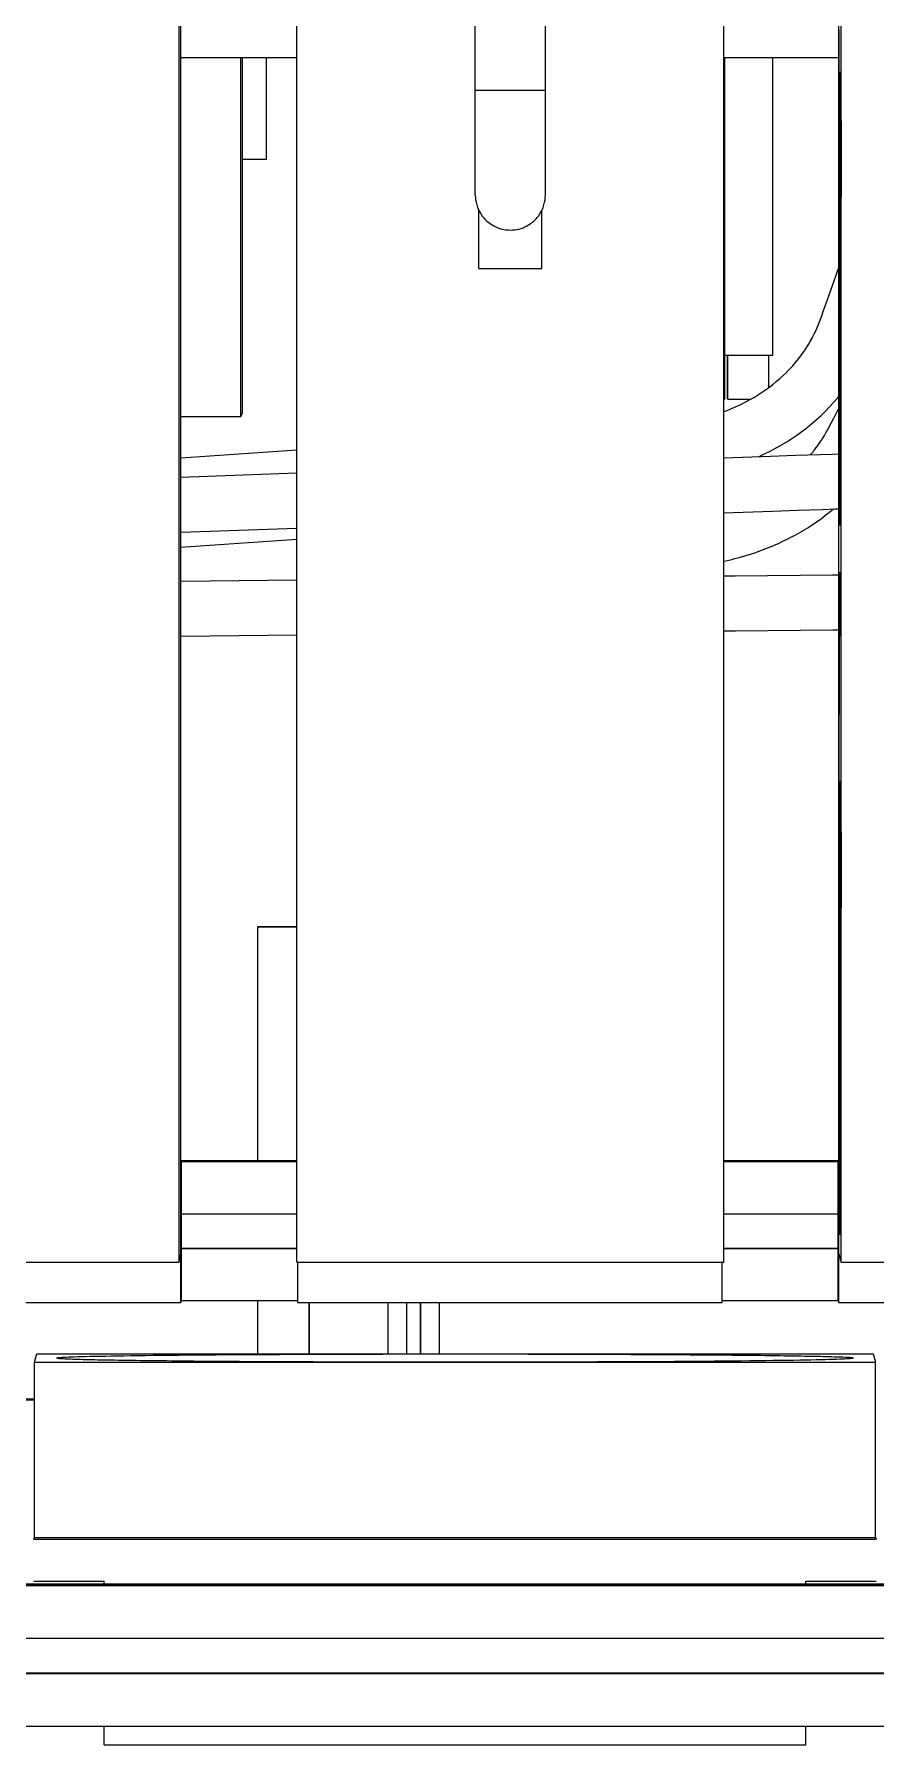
# Model space of a CAD drawing. Header units: millimetres. Extents: x -242 to 242, y -257 to 254.
# Drawn here: x -60.7 to 60.7, y -256.6 to -9.6 of the extents above; entities that cross this region are included whole.
import ezdxf

# ---------------------------------------------------------------- set-up
doc = ezdxf.new("R2010")
doc.units = ezdxf.units.MM
doc.layers.add('VISIBLE', color=7, linetype='Continuous')

msp = doc.modelspace()

# ---------------------------------------------------------------- linework, layer by layer
at = {"layer": 'VISIBLE'}
for p, q in [((-39.81, -186.91), (-39.81, 121.24)), ((-22.83, -186.91), (-22.83, 121.24)), ((38.8, -186.91), (38.8, 121.24)), ((55.77, -186.91), (55.77, 121.24)), ((-39.56, -192.77), (-39.56, 120.48)), ((55.42, -192.77), (55.42, 120.48)), ((2.93, -17.71), (2.93, 27.83)), ((13.06, -17.71), (13.06, 27.83)), ((55.48, -10.27), (55.48, -8.97)), ((55.71, -9.65), (55.71, -10.6)), ((55.47, -12.93), (55.48, -11.59)), ((55.48, -11.59), (55.48, -10.27)), ((55.71, -10.6), (55.71, -11.58)), ((55.71, -11.58), (55.72, -12.59)), ((-39.56, -13.03), (-22.83, -13.03)), ((-30.92, -64.83), (-30.92, -13.03)), ((-30.67, -64.3), (-30.67, -13.03)), ((-27.2, -27.7), (-27.2, -13.03)), ((-27.19, -27.69), (-27.19, -13.03)), ((38.8, -13.03), (55.42, -13.03)), ((38.88, -55.89), (38.88, -13.03)), ((38.94, -55.98), (38.94, -13.03)), ((45.87, -55.98), (45.87, -13.03)), ((55.47, -14.28), (55.47, -12.93)), ((55.47, -15.65), (55.47, -14.28)), ((55.72, -12.59), (55.72, -13.62)), ((55.72, -13.62), (55.72, -14.68)), ((55.72, -14.68), (55.72, -15.76)), ((55.47, -17.03), (55.47, -15.65)), ((55.47, -18.41), (55.47, -17.03)), ((55.57, -16.99), (55.58, -16.56)), ((55.57, -17.49), (55.57, -16.99)), ((55.58, -15.61), (55.59, -15.41)), ((55.58, -15.87), (55.58, -15.61)), ((55.58, -16.18), (55.58, -15.87)), ((55.58, -16.56), (55.58, -16.18)), ((55.59, -15.12), (55.6, -15.11)), ((55.59, -15.16), (55.59, -15.12)), ((55.59, -15.26), (55.59, -15.16)), ((55.59, -15.41), (55.59, -15.26)), ((55.6, -15.11), (55.6, -15.15)), ((55.6, -15.11), (55.72, -15.11)), ((55.6, -15.15), (55.6, -15.22)), ((55.6, -15.22), (55.6, -15.33)), ((55.6, -15.33), (55.6, -15.47)), ((55.6, -15.47), (55.61, -15.65)), ((55.61, -15.65), (55.61, -15.84)), ((55.61, -15.84), (55.61, -16.06)), ((55.61, -16.06), (55.61, -16.3)), ((55.61, -16.3), (55.61, -16.55)), ((55.61, -16.55), (55.62, -16.82)), ((55.62, -16.82), (55.62, -17.11)), ((55.62, -17.11), (55.62, -17.4)), ((55.72, -15.76), (55.72, -16.86)), ((55.72, -16.86), (55.72, -17.99)), ((2.93, -18.44), (2.93, -17.71)), ((2.93, -17.71), (2.95, -17.71)), ((2.93, -19.18), (2.93, -18.44)), ((2.93, -19.91), (2.93, -19.18)), ((2.95, -17.71), (2.98, -17.71)), ((2.98, -17.71), (3.04, -17.71)), ((3.04, -17.71), (3.14, -17.71)), ((3.14, -17.71), (3.27, -17.71)), ((3.27, -17.71), (3.45, -17.71)), ((3.45, -17.71), (3.67, -17.71)), ((3.67, -17.71), (3.95, -17.71)), ((3.95, -17.71), (4.28, -17.72)), ((4.28, -17.72), (4.67, -17.72)), ((4.67, -17.72), (5.12, -17.72)), ((5.12, -17.72), (5.62, -17.72)), ((5.62, -17.72), (6.16, -17.72)), ((6.16, -17.72), (6.75, -17.72)), ((6.75, -17.72), (7.37, -17.72)), ((7.37, -17.72), (8, -17.72)), ((8, -17.72), (8.63, -17.72)), ((8.63, -17.72), (9.24, -17.72)), ((9.24, -17.72), (9.83, -17.72)), ((9.83, -17.72), (10.38, -17.72)), ((10.38, -17.72), (10.88, -17.72)), ((10.88, -17.72), (11.33, -17.72)), ((11.33, -17.72), (11.71, -17.72)), ((11.71, -17.72), (12.05, -17.71)), ((12.05, -17.71), (12.32, -17.71)), ((12.32, -17.71), (12.55, -17.71)), ((12.55, -17.71), (12.72, -17.71)), ((12.72, -17.71), (12.85, -17.71)), ((12.85, -17.71), (12.95, -17.71)), ((12.95, -17.71), (13.01, -17.71)), ((13.01, -17.71), (13.05, -17.71)), ((13.05, -17.71), (13.06, -17.71)), ((13.06, -18.44), (13.06, -17.71)), ((13.06, -19.18), (13.06, -18.44)), ((13.06, -19.91), (13.06, -19.18)), ((55.47, -19.8), (55.47, -18.41)), ((55.56, -19.34), (55.57, -18.67)), ((55.56, -20.08), (55.56, -19.34)), ((55.57, -18.05), (55.57, -17.49)), ((55.57, -18.67), (55.57, -18.05)), ((55.62, -17.4), (55.62, -17.7)), ((55.62, -17.7), (55.62, -18.01)), ((55.62, -18.01), (55.62, -18.33)), ((55.62, -18.33), (55.62, -18.66)), ((55.62, -18.66), (55.63, -19.01)), ((55.63, -19.01), (55.63, -19.39)), ((55.63, -19.39), (55.63, -19.8)), ((55.72, -17.99), (55.72, -19.14)), ((55.72, -19.14), (55.72, -20.32)), ((2.93, -20.65), (2.93, -19.91)), ((2.93, -21.38), (2.93, -20.65)), ((2.93, -22.1), (2.93, -21.38)), ((2.93, -22.82), (2.93, -22.1)), ((13.06, -20.65), (13.06, -19.91)), ((13.06, -21.38), (13.06, -20.65)), ((13.06, -22.1), (13.06, -21.38)), ((13.06, -22.82), (13.06, -22.1)), ((55.47, -21.2), (55.47, -19.8)), ((55.47, -22.6), (55.47, -21.2)), ((55.55, -22.57), (55.56, -21.7)), ((55.56, -20.86), (55.56, -20.08)), ((55.56, -21.7), (55.56, -20.86)), ((55.63, -19.8), (55.63, -20.24)), ((55.63, -20.24), (55.63, -20.71)), ((55.63, -20.71), (55.63, -21.21)), ((55.63, -21.21), (55.63, -21.75)), ((55.63, -21.75), (55.63, -22.32)), ((55.72, -20.32), (55.72, -21.51)), ((55.72, -21.51), (55.73, -22.73)), ((2.93, -23.52), (2.93, -22.82)), ((2.93, -24.21), (2.93, -23.52)), ((2.93, -24.88), (2.93, -24.21)), ((13.06, -23.52), (13.06, -22.82)), ((13.06, -24.21), (13.06, -23.52)), ((13.06, -24.88), (13.06, -24.21)), ((55.46, -24), (55.47, -22.6)), ((55.46, -25.4), (55.46, -24)), ((55.55, -23.49), (55.55, -22.57)), ((55.55, -24.45), (55.55, -23.49)), ((55.55, -25.43), (55.55, -24.45)), ((55.63, -22.32), (55.64, -22.92)), ((55.64, -22.92), (55.64, -23.56)), ((55.64, -23.56), (55.64, -24.24)), ((55.64, -24.24), (55.64, -24.95)), ((55.73, -22.73), (55.73, -23.97)), ((55.73, -23.97), (55.73, -25.23)), ((2.93, -25.54), (2.93, -24.88)), ((2.93, -26.17), (2.93, -25.54)), ((2.93, -26.78), (2.93, -26.17)), ((2.93, -27.36), (2.93, -26.78)), ((13.05, -25.54), (13.06, -24.88)), ((13.05, -26.17), (13.05, -25.54)), ((13.05, -26.78), (13.05, -26.17)), ((13.05, -27.36), (13.05, -26.78)), ((55.46, -26.79), (55.46, -25.4)), ((55.46, -28.18), (55.46, -26.79)), ((55.55, -26.43), (55.55, -25.43)), ((55.55, -27.45), (55.55, -26.43)), ((55.64, -24.95), (55.64, -25.7)), ((55.64, -25.7), (55.64, -26.49)), ((55.64, -26.49), (55.64, -27.31)), ((55.73, -25.23), (55.73, -26.51)), ((55.73, -26.51), (55.73, -27.81)), ((-30.67, -27.7), (-27.2, -27.7)), ((-27.2, -27.7), (-27.19, -27.69)), ((2.93, -27.91), (2.93, -27.36)), ((2.93, -28.44), (2.93, -27.91)), ((2.93, -28.94), (2.93, -28.44)), ((2.93, -29.42), (2.93, -28.94)), ((2.93, -29.88), (2.93, -29.42)), ((13.05, -27.91), (13.05, -27.36)), ((13.05, -28.44), (13.05, -27.91)), ((13.05, -28.94), (13.05, -28.44)), ((13.05, -29.42), (13.05, -28.94)), ((13.05, -29.88), (13.05, -29.42)), ((55.46, -29.57), (55.46, -28.18)), ((55.46, -30.94), (55.46, -29.57)), ((55.55, -28.48), (55.55, -27.45)), ((55.55, -29.51), (55.55, -28.48)), ((55.55, -30.54), (55.55, -29.51)), ((55.64, -27.31), (55.64, -28.16)), ((55.64, -28.16), (55.64, -29.05)), ((55.64, -29.05), (55.64, -29.97)), ((55.73, -27.81), (55.73, -29.13)), ((55.73, -29.13), (55.73, -30.46)), ((2.93, -30.31), (2.93, -29.88)), ((2.93, -30.71), (2.93, -30.31)), ((2.93, -31.08), (2.93, -30.71)), ((2.93, -31.42), (2.93, -31.08)), ((2.93, -31.72), (2.93, -31.42)), ((2.93, -31.99), (2.93, -31.72)), ((2.93, -32.23), (2.93, -31.99)), ((13.05, -30.31), (13.05, -29.88)), ((13.05, -30.71), (13.05, -30.31)), ((13.05, -31.08), (13.05, -30.71)), ((13.05, -31.42), (13.05, -31.08)), ((13.05, -31.72), (13.05, -31.42)), ((13.05, -31.99), (13.05, -31.72)), ((13.05, -32.23), (13.05, -31.99)), ((55.46, -32.3), (55.46, -30.94)), ((55.55, -31.56), (55.55, -30.54)), ((55.55, -32.57), (55.55, -31.56)), ((55.64, -29.97), (55.64, -30.92)), ((55.64, -30.92), (55.64, -31.9)), ((55.64, -31.9), (55.64, -32.89)), ((55.73, -30.46), (55.73, -31.8)), ((55.73, -31.8), (55.73, -33.16)), ((2.93, -32.43), (2.93, -32.23)), ((2.93, -32.59), (2.93, -32.43)), ((2.93, -32.71), (2.93, -32.59)), ((2.93, -32.8), (2.93, -32.71)), ((2.93, -32.85), (2.93, -32.8)), ((2.93, -32.86), (2.93, -32.83)), ((2.93, -32.87), (2.93, -32.85)), ((2.93, -32.86), (2.94, -33.19)), ((2.93, -32.87), (2.94, -33.2)), ((2.94, -33.19), (2.94, -33.2)), ((2.94, -33.2), (2.98, -33.54)), ((2.98, -33.54), (3.04, -33.9)), ((3.04, -33.9), (3.14, -34.29)), ((3.14, -34.29), (3.27, -34.68)), ((12.71, -34.68), (12.84, -34.29)), ((12.84, -34.29), (12.94, -33.9)), ((12.94, -33.9), (13, -33.54)), ((13, -33.54), (13.04, -33.2)), ((13.04, -33.19), (13.05, -32.87)), ((13.04, -33.2), (13.04, -33.19)), ((13.05, -32.43), (13.05, -32.23)), ((13.05, -32.59), (13.05, -32.43)), ((13.05, -32.71), (13.05, -32.59)), ((13.05, -32.8), (13.05, -32.71)), ((13.05, -32.85), (13.05, -32.8)), ((13.05, -32.87), (13.05, -32.85)), ((13.05, -32.87), (13.05, -32.87)), ((55.46, -32.3), (55.46, -33.66)), ((55.46, -33.66), (55.46, -35)), ((55.55, -32.57), (55.55, -33.57)), ((55.55, -33.57), (55.55, -34.54)), ((55.55, -34.54), (55.55, -35.49)), ((55.64, -33.9), (55.64, -32.89)), ((55.64, -34.93), (55.64, -33.9)), ((55.73, -34.53), (55.73, -33.16)), ((55.73, -35.91), (55.73, -34.53)), ((3.27, -34.68), (3.44, -35.09)), ((3.44, -43.44), (3.44, -35.06)), ((3.44, -43.48), (3.44, -35.07)), ((3.44, -35.09), (3.67, -35.5)), ((3.67, -35.5), (3.94, -35.9)), ((3.94, -35.9), (4.1, -36.1)), ((3.94, -35.9), (3.94, -35.9)), ((4.1, -36.1), (4.28, -36.3)), ((4.28, -36.3), (4.28, -36.3)), ((4.28, -36.3), (4.46, -36.49)), ((4.28, -36.3), (4.28, -36.3)), ((4.46, -36.49), (4.66, -36.68)), ((4.66, -36.68), (4.66, -36.68)), ((4.66, -36.68), (4.88, -36.85)), ((4.66, -36.68), (4.66, -36.68)), ((4.88, -36.85), (5.11, -37.03)), ((5.11, -37.03), (5.11, -37.03)), ((5.11, -37.03), (5.35, -37.18)), ((5.11, -37.03), (5.11, -37.03)), ((10.63, -37.18), (10.87, -37.03)), ((10.87, -37.03), (11.1, -36.85)), ((10.87, -37.03), (10.87, -37.03)), ((10.87, -37.03), (10.87, -37.03)), ((11.1, -36.85), (11.31, -36.68)), ((11.31, -36.68), (11.52, -36.49)), ((11.31, -36.68), (11.31, -36.68)), ((11.31, -36.68), (11.31, -36.68)), ((11.52, -36.49), (11.7, -36.3)), ((11.7, -36.3), (11.88, -36.1)), ((11.7, -36.3), (11.7, -36.3)), ((11.7, -36.3), (11.7, -36.3)), ((11.88, -36.1), (12.04, -35.9)), ((12.04, -35.9), (12.31, -35.5)), ((12.04, -35.9), (12.04, -35.9)), ((12.31, -35.5), (12.54, -35.09)), ((12.54, -35.09), (12.71, -34.68)), ((12.54, -43.48), (12.54, -35.08)), ((55.46, -35), (55.46, -36.32)), ((55.46, -36.32), (55.46, -37.63)), ((55.55, -35.49), (55.55, -36.41)), ((55.55, -36.41), (55.55, -37.29)), ((55.64, -35.96), (55.64, -34.93)), ((55.64, -36.99), (55.64, -35.96)), ((55.64, -38.03), (55.64, -36.99)), ((55.73, -37.3), (55.73, -35.91)), ((5.35, -37.18), (5.61, -37.33)), ((5.61, -37.33), (5.61, -37.33)), ((5.61, -37.33), (5.88, -37.46)), ((5.61, -37.33), (5.61, -37.33)), ((5.88, -37.46), (6.16, -37.58)), ((6.16, -37.58), (6.16, -37.58)), ((6.16, -37.58), (6.45, -37.68)), ((6.16, -37.58), (6.16, -37.58)), ((6.45, -37.68), (6.74, -37.77)), ((6.74, -37.77), (6.74, -37.77)), ((6.74, -37.77), (7.05, -37.83)), ((6.74, -37.77), (6.74, -37.77)), ((7.05, -37.83), (7.36, -37.89)), ((7.36, -37.89), (7.36, -37.89)), ((7.36, -37.89), (7.67, -37.91)), ((7.36, -37.89), (7.36, -37.89)), ((7.67, -37.91), (7.99, -37.93)), ((7.99, -37.93), (8.31, -37.91)), ((7.99, -37.93), (7.99, -37.93)), ((7.99, -37.93), (7.99, -37.93)), ((8.31, -37.91), (8.62, -37.89)), ((8.62, -37.89), (8.93, -37.83)), ((8.62, -37.89), (8.62, -37.89)), ((8.62, -37.89), (8.62, -37.89)), ((8.93, -37.83), (9.23, -37.77)), ((9.23, -37.77), (9.53, -37.68)), ((9.23, -37.77), (9.23, -37.77)), ((9.23, -37.77), (9.23, -37.77)), ((9.53, -37.68), (9.82, -37.58)), ((9.82, -37.58), (10.1, -37.46)), ((9.82, -37.58), (9.82, -37.58)), ((9.82, -37.58), (9.82, -37.58)), ((10.1, -37.46), (10.37, -37.33)), ((10.37, -37.33), (10.63, -37.18)), ((10.37, -37.33), (10.37, -37.33)), ((10.37, -37.33), (10.37, -37.33)), ((55.46, -37.63), (55.46, -38.92)), ((55.46, -38.92), (55.46, -40.2)), ((55.55, -37.29), (55.55, -38.15)), ((55.55, -38.15), (55.55, -38.97)), ((55.55, -38.97), (55.55, -39.75)), ((55.64, -39.05), (55.64, -38.03)), ((55.64, -40.05), (55.64, -39.05)), ((55.73, -38.7), (55.73, -37.3)), ((55.73, -40.1), (55.73, -38.7)), ((55.46, -40.2), (55.46, -41.45)), ((55.46, -41.45), (55.47, -42.69)), ((55.55, -39.75), (55.55, -40.5)), ((55.55, -40.5), (55.55, -41.21)), ((55.55, -41.21), (55.55, -41.89)), ((55.55, -41.89), (55.55, -42.53)), ((55.64, -41.03), (55.64, -40.05)), ((55.64, -41.99), (55.64, -41.03)), ((55.73, -41.51), (55.73, -40.1)), ((55.73, -42.91), (55.73, -41.51)), ((3.44, -43.44), (3.44, -43.48)), ((3.44, -43.48), (12.54, -43.48)), ((54.49, -45.93), (55.42, -43.33)), ((55.47, -42.69), (55.47, -43.9)), ((55.47, -43.9), (55.47, -45.09)), ((55.55, -42.53), (55.56, -43.13)), ((55.56, -43.13), (55.56, -43.7)), ((55.56, -43.7), (55.56, -44.24)), ((55.56, -44.24), (55.56, -44.74)), ((55.63, -43.78), (55.64, -42.91)), ((55.63, -44.62), (55.63, -43.78)), ((55.64, -42.91), (55.64, -41.99)), ((55.72, -44.32), (55.73, -42.91)), ((55.72, -45.72), (55.72, -44.32)), ((54.01, -47.29), (54.49, -45.93)), ((55.47, -45.09), (55.47, -46.26)), ((55.47, -46.26), (55.47, -47.41)), ((55.56, -44.74), (55.56, -45.21)), ((55.56, -45.21), (55.56, -45.65)), ((55.56, -45.65), (55.56, -46.06)), ((55.56, -46.06), (55.56, -46.44)), ((55.56, -46.44), (55.57, -46.79)), ((55.57, -46.79), (55.57, -47.12)), ((55.62, -46.81), (55.63, -46.14)), ((55.62, -47.43), (55.62, -46.81)), ((55.63, -45.4), (55.63, -44.62)), ((55.63, -46.14), (55.63, -45.4)), ((55.72, -47.12), (55.72, -45.72)), ((53.07, -49.93), (53.53, -48.63)), ((53.53, -48.63), (54.01, -47.29)), ((55.47, -47.41), (55.47, -48.53)), ((55.47, -48.53), (55.47, -49.63)), ((55.57, -47.12), (55.57, -47.44)), ((55.57, -47.44), (55.57, -47.75)), ((55.57, -47.75), (55.57, -48.05)), ((55.57, -48.05), (55.57, -48.35)), ((55.57, -48.35), (55.57, -48.63)), ((55.57, -48.63), (55.58, -48.9)), ((55.58, -48.9), (55.58, -49.16)), ((55.58, -49.16), (55.58, -49.4)), ((55.61, -48.92), (55.62, -48.48)), ((55.61, -49.29), (55.61, -48.92)), ((55.61, -49.61), (55.61, -49.29)), ((55.62, -47.99), (55.62, -47.43)), ((55.62, -48.48), (55.62, -47.99)), ((55.72, -48.51), (55.72, -47.12)), ((55.72, -49.89), (55.72, -48.51)), ((52.12, -52.35), (52.38, -51.75)), ((52.37, -51.78), (52.61, -51.18)), ((52.38, -51.75), (52.38, -51.75)), ((52.61, -51.18), (53.08, -49.91)), ((53.08, -49.91), (53.08, -49.91)), ((55.47, -49.63), (55.47, -50.71)), ((55.47, -50.71), (55.47, -51.76)), ((55.47, -51.76), (55.47, -52.79)), ((55.58, -49.4), (55.58, -49.62)), ((55.58, -49.62), (55.58, -49.81)), ((55.58, -49.81), (55.59, -49.98)), ((55.59, -49.98), (55.59, -50.13)), ((55.59, -50.13), (55.59, -50.24)), ((55.59, -50.24), (55.59, -50.32)), ((55.59, -50.32), (55.59, -50.35)), ((55.59, -50.35), (55.6, -50.35)), ((55.59, -50.35), (55.72, -50.35)), ((55.6, -50.06), (55.61, -49.86)), ((55.6, -50.21), (55.6, -50.06)), ((55.6, -50.3), (55.6, -50.21)), ((55.6, -50.35), (55.6, -50.3)), ((55.61, -49.86), (55.61, -49.61)), ((55.72, -51.26), (55.72, -49.89)), ((55.72, -52.62), (55.72, -51.26)), ((50.98, -54.53), (51.29, -54)), ((51.29, -54), (51.6, -53.43)), ((51.58, -53.47), (51.87, -52.9)), ((51.6, -53.43), (51.6, -53.43)), ((51.86, -52.91), (52.12, -52.35)), ((51.87, -52.9), (51.87, -52.9)), ((55.47, -52.79), (55.48, -53.79)), ((55.48, -53.79), (55.48, -54.77)), ((55.71, -53.97), (55.72, -52.62)), ((55.71, -55.29), (55.71, -53.97)), ((38.88, -55.89), (38.94, -55.98)), ((38.94, -55.98), (45.87, -55.98)), ((38.97, -62.32), (38.97, -55.98)), ((39.36, -62.3), (39.36, -55.98)), ((39.37, -62.32), (39.37, -55.98)), ((45.31, -60.64), (45.31, -55.98)), ((49.18, -57.03), (49.59, -56.52)), ((49.56, -56.56), (49.94, -56.07)), ((49.59, -56.52), (49.59, -56.52)), ((49.94, -56.07), (50.32, -55.55)), ((50.32, -55.55), (50.65, -55.05)), ((50.32, -55.55), (50.32, -55.55)), ((50.65, -55.05), (51, -54.51)), ((51, -54.51), (51, -54.51)), ((55.48, -54.77), (55.48, -55.72)), ((55.48, -55.72), (55.48, -56.65)), ((55.48, -56.65), (55.48, -57.56)), ((55.71, -56.6), (55.71, -55.29)), ((55.71, -57.88), (55.71, -56.6)), ((46.91, -59.35), (47.4, -58.9)), ((47.4, -58.9), (47.89, -58.43)), ((47.86, -58.46), (48.3, -58.01)), ((47.89, -58.43), (47.89, -58.43)), ((48.3, -58.01), (48.75, -57.53)), ((48.75, -57.53), (49.18, -57.03)), ((55.48, -57.56), (55.48, -58.43)), ((55.48, -58.43), (55.48, -59.29)), ((55.7, -60.38), (55.71, -59.14)), ((55.71, -59.14), (55.71, -57.88)), ((43.66, -61.76), (44.24, -61.39)), ((44.24, -61.39), (44.82, -61)), ((44.82, -61), (45.38, -60.59)), ((45.38, -60.59), (45.92, -60.18)), ((45.88, -60.21), (46.39, -59.79)), ((45.92, -60.18), (45.92, -60.18)), ((46.39, -59.79), (46.91, -59.35)), ((55.48, -59.29), (55.49, -60.12)), ((55.49, -60.12), (55.49, -60.93)), ((55.49, -60.93), (55.49, -61.71)), ((55.49, -61.71), (55.49, -62.47)), ((55.7, -61.59), (55.7, -60.38)), ((55.7, -62.77), (55.7, -61.59)), ((38.8, -62.32), (38.97, -62.32)), ((38.8, -64.14), (39.28, -63.95)), ((39.28, -63.95), (39.94, -63.68)), ((39.36, -62.3), (39.37, -62.32)), ((39.37, -62.32), (42.72, -62.32)), ((39.94, -63.68), (40.6, -63.4)), ((40.6, -63.4), (41.25, -63.09)), ((41.25, -63.09), (41.88, -62.78)), ((41.88, -62.78), (42.5, -62.44)), ((42.5, -62.44), (43.12, -62.09)), ((43.07, -62.12), (43.66, -61.76)), ((43.12, -62.09), (43.12, -62.09)), ((52.8, -64.72), (53.42, -64.12)), ((53.42, -64.12), (53.48, -64.06)), ((53.48, -64.06), (54.08, -63.45)), ((54.08, -63.45), (54.66, -62.82)), ((54.66, -62.82), (55.21, -62.18)), ((54.67, -65.09), (55.22, -64.01)), ((55.21, -62.18), (55.42, -61.93)), ((55.22, -64.01), (55.42, -63.63)), ((55.49, -62.47), (55.49, -63.21)), ((55.49, -63.21), (55.49, -63.92)), ((55.49, -63.92), (55.5, -64.61)), ((55.69, -65.03), (55.7, -63.92)), ((55.7, -63.92), (55.7, -62.77)), ((-39.56, -64.83), (-30.92, -64.83)), ((-30.92, -64.83), (-30.67, -64.3)), ((50.07, -66.99), (50.77, -66.46)), ((50.77, -66.46), (50.83, -66.41)), ((50.83, -66.41), (51.5, -65.87)), ((51.5, -65.87), (52.16, -65.3)), ((52.16, -65.3), (52.8, -64.72)), ((53.59, -67.11), (54.15, -66.09)), ((54.12, -66.14), (54.67, -65.09)), ((54.15, -66.09), (54.15, -66.09)), ((55.5, -64.61), (55.5, -65.28)), ((55.5, -65.28), (55.5, -65.93)), ((55.5, -65.93), (55.5, -66.56)), ((55.5, -66.56), (55.5, -67.16)), ((55.69, -66.12), (55.69, -65.03)), ((55.69, -67.16), (55.69, -66.12)), ((46.29, -69.42), (47.07, -68.97)), ((47.07, -68.97), (47.13, -68.94)), ((47.13, -68.94), (47.89, -68.48)), ((47.89, -68.48), (48.63, -68)), ((48.63, -68), (49.36, -67.51)), ((49.36, -67.51), (50.07, -66.99)), ((52.17, -69.31), (52.49, -68.88)), ((52.47, -68.9), (52.77, -68.46)), ((52.49, -68.88), (52.49, -68.88)), ((52.77, -68.47), (53.04, -68.04)), ((52.77, -68.46), (52.77, -68.46)), ((53.04, -68.04), (53.34, -67.56)), ((53.32, -67.58), (53.59, -67.11)), ((53.34, -67.56), (53.34, -67.56)), ((55.5, -67.16), (55.5, -67.75)), ((55.5, -67.75), (55.51, -68.86)), ((55.51, -68.86), (55.51, -69.9)), ((55.68, -68.18), (55.69, -67.16)), ((55.68, -69.15), (55.68, -68.18)), ((-39.56, -70.81), (-22.83, -69.64)), ((38.8, -70.8), (45.55, -70.56)), ((43.89, -70.62), (44.7, -70.24)), ((44.7, -70.24), (45.5, -69.84)), ((45.5, -69.84), (46.29, -69.42)), ((45.55, -70.56), (49.15, -70.43)), ((49.15, -70.43), (50.95, -70.38)), ((50.95, -70.38), (52.72, -70.32)), ((51.29, -70.37), (51.51, -70.12)), ((51.51, -70.12), (51.88, -69.68)), ((51.85, -69.72), (52.19, -69.28)), ((51.88, -69.68), (51.88, -69.68)), ((52.19, -69.28), (52.19, -69.28)), ((52.72, -70.32), (54.45, -70.26)), ((54.45, -70.26), (55.42, -70.21)), ((55.51, -69.9), (55.52, -70.86)), ((55.52, -70.86), (55.52, -71.76)), ((55.67, -71.84), (55.68, -70.99)), ((55.68, -70.09), (55.68, -69.15)), ((55.68, -70.99), (55.68, -70.09)), ((-39.56, -73.59), (-22.83, -72.99)), ((55.52, -71.76), (55.52, -72.62)), ((55.52, -72.62), (55.53, -73.46)), ((55.53, -73.46), (55.53, -74.28)), ((55.66, -74.17), (55.67, -73.44)), ((55.67, -72.66), (55.67, -71.84)), ((55.67, -73.44), (55.67, -72.66)), ((55.53, -74.28), (55.53, -75.08)), ((55.53, -75.08), (55.54, -75.47)), ((55.54, -75.47), (55.54, -75.86)), ((55.54, -75.86), (55.54, -76.23)), ((55.54, -76.23), (55.54, -76.59)), ((55.65, -76.12), (55.66, -75.52)), ((55.65, -76.69), (55.65, -76.12)), ((55.66, -74.86), (55.66, -74.17)), ((55.66, -75.52), (55.66, -74.86)), ((38.8, -78.75), (45.83, -78.5)), ((45.83, -78.5), (49.42, -78.37)), ((49.42, -78.37), (51.22, -78.32)), ((51.22, -78.32), (53.04, -78.26)), ((53.04, -78.26), (54.91, -78.19)), ((53.55, -79.05), (54.15, -78.57)), ((54.15, -78.57), (54.18, -78.54)), ((54.18, -78.54), (54.58, -78.21)), ((54.91, -78.19), (55.42, -78.17)), ((55.54, -76.59), (55.54, -76.95)), ((55.54, -76.95), (55.55, -77.29)), ((55.55, -77.29), (55.55, -77.62)), ((55.55, -77.62), (55.55, -77.94)), ((55.55, -77.94), (55.55, -78.25)), ((55.55, -78.25), (55.56, -78.54)), ((55.56, -78.54), (55.56, -78.82)), ((55.56, -78.82), (55.56, -79.08)), ((55.63, -78.55), (55.64, -78.15)), ((55.63, -78.92), (55.63, -78.55)), ((55.63, -79.24), (55.63, -78.92)), ((55.64, -77.22), (55.65, -76.69)), ((55.64, -77.7), (55.64, -77.22)), ((55.64, -78.15), (55.64, -77.7)), ((-39.56, -81.54), (-22.83, -80.94)), ((49.52, -81.73), (50.21, -81.33)), ((50.21, -81.33), (50.25, -81.31)), ((50.25, -81.31), (50.92, -80.89)), ((50.92, -80.89), (51.58, -80.47)), ((51.58, -80.47), (51.62, -80.44)), ((51.62, -80.44), (52.27, -80)), ((52.27, -80), (52.9, -79.55)), ((52.9, -79.55), (52.94, -79.52)), ((52.94, -79.52), (53.55, -79.05)), ((55.56, -79.08), (55.57, -79.32)), ((55.57, -79.32), (55.57, -79.54)), ((55.57, -79.54), (55.57, -79.75)), ((55.57, -79.75), (55.57, -79.93)), ((55.57, -79.93), (55.58, -80.1)), ((55.58, -80.1), (55.58, -80.24)), ((55.58, -80.24), (55.58, -80.36)), ((55.58, -80.36), (55.59, -80.45)), ((55.59, -80.45), (55.59, -80.52)), ((55.59, -80.52), (55.59, -80.56)), ((55.59, -80.56), (55.6, -80.57)), ((55.6, -80.51), (55.61, -80.43)), ((55.6, -80.56), (55.6, -80.51)), ((55.6, -80.57), (55.6, -80.56)), ((55.61, -80.18), (55.62, -80)), ((55.61, -80.32), (55.61, -80.18)), ((55.61, -80.43), (55.61, -80.32)), ((55.62, -79.53), (55.63, -79.24)), ((55.62, -79.78), (55.62, -79.53)), ((55.62, -80), (55.62, -79.78)), ((55.62, -80), (55.62, -79.78)), ((-39.56, -83.72), (-22.83, -82.55)), ((44.25, -84.15), (45.03, -83.86)), ((45.03, -83.86), (45.8, -83.55)), ((45.8, -83.55), (46.55, -83.22)), ((46.55, -83.22), (46.59, -83.2)), ((46.59, -83.2), (47.33, -82.86)), ((47.33, -82.86), (48.06, -82.5)), ((48.06, -82.5), (48.78, -82.13)), ((48.78, -82.13), (48.81, -82.11)), ((48.81, -82.11), (49.52, -81.73)), ((38.8, -85.74), (39.34, -85.62)), ((39.34, -85.62), (40.17, -85.42)), ((40.17, -85.42), (40.19, -85.41)), ((40.19, -85.41), (41.02, -85.2)), ((41.02, -85.2), (41.83, -84.96)), ((41.83, -84.96), (42.64, -84.71)), ((42.64, -84.71), (43.44, -84.45)), ((43.44, -84.45), (44.23, -84.16)), ((44.23, -84.16), (44.25, -84.15)), ((-39.56, -88.6), (-22.83, -88.44)), ((38.8, -87.85), (40.44, -87.83)), ((40.44, -87.83), (54.49, -87.7)), ((54.49, -87.7), (55.42, -87.69)), ((55.56, -88.61), (55.57, -88.32)), ((55.56, -88.93), (55.56, -88.61)), ((55.57, -87.86), (55.58, -87.68)), ((55.57, -88.07), (55.57, -87.86)), ((55.57, -88.32), (55.57, -88.07)), ((55.58, -87.43), (55.59, -87.35)), ((55.58, -87.54), (55.58, -87.43)), ((55.58, -87.68), (55.58, -87.54)), ((55.59, -87.3), (55.59, -87.29)), ((55.59, -87.29), (55.6, -87.3)), ((55.59, -87.35), (55.59, -87.3)), ((55.6, -87.3), (55.6, -87.34)), ((55.6, -87.34), (55.6, -87.41)), ((55.6, -87.41), (55.61, -87.5)), ((55.61, -87.5), (55.61, -87.62)), ((55.61, -87.62), (55.61, -87.76)), ((55.61, -87.76), (55.62, -87.93)), ((55.62, -87.93), (55.62, -88.11)), ((55.62, -88.11), (55.62, -88.32)), ((55.62, -88.32), (55.62, -88.55)), ((55.62, -88.55), (55.63, -88.79)), ((55.63, -88.79), (55.63, -89.05)), ((55.54, -91.15), (55.55, -90.63)), ((55.54, -91.72), (55.54, -91.15)), ((55.55, -89.7), (55.56, -89.3)), ((55.55, -90.14), (55.55, -89.7)), ((55.55, -90.63), (55.55, -90.14)), ((55.56, -89.3), (55.56, -88.93)), ((55.63, -89.05), (55.63, -89.33)), ((55.63, -89.33), (55.64, -89.62)), ((55.64, -89.62), (55.64, -89.93)), ((55.64, -89.93), (55.64, -90.25)), ((55.64, -90.25), (55.64, -90.58)), ((55.64, -90.58), (55.65, -90.92)), ((55.65, -90.92), (55.65, -91.28)), ((55.65, -91.28), (55.65, -91.65)), ((55.52, -94.4), (55.53, -93.66)), ((55.53, -92.97), (55.54, -92.33)), ((55.53, -93.66), (55.53, -92.97)), ((55.54, -92.33), (55.54, -91.72)), ((55.65, -91.65), (55.65, -92.02)), ((55.65, -92.02), (55.65, -92.4)), ((55.65, -92.4), (55.66, -92.79)), ((55.66, -92.79), (55.66, -93.6)), ((55.66, -93.6), (55.66, -94.43)), ((38.8, -95.8), (40.51, -95.78)), ((40.51, -95.78), (54.56, -95.65)), ((54.56, -95.65), (55.42, -95.64)), ((55.51, -96.84), (55.52, -95.98)), ((55.52, -95.17), (55.52, -94.4)), ((55.52, -95.98), (55.52, -95.17)), ((55.66, -94.43), (55.67, -95.27)), ((55.67, -95.27), (55.67, -96.13)), ((55.67, -96.13), (55.68, -97.03)), ((-39.56, -96.54), (-22.83, -96.38)), ((55.51, -97.73), (55.51, -96.84)), ((55.51, -98.66), (55.51, -97.73)), ((55.51, -99.63), (55.51, -98.66)), ((55.68, -97.03), (55.68, -98)), ((55.68, -98), (55.68, -99.04)), ((55.5, -100.64), (55.51, -99.63)), ((55.5, -101.68), (55.5, -100.64)), ((55.68, -99.04), (55.69, -100.16)), ((55.69, -100.16), (55.69, -100.75)), ((55.69, -100.75), (55.69, -101.36)), ((55.49, -103.87), (55.5, -102.76)), ((55.5, -102.76), (55.5, -101.68)), ((55.69, -101.36), (55.69, -101.99)), ((55.69, -101.99), (55.69, -102.64)), ((55.69, -102.64), (55.69, -103.32)), ((55.69, -103.32), (55.7, -104.01)), ((55.49, -105.01), (55.49, -103.87)), ((55.49, -106.19), (55.49, -105.01)), ((55.49, -107.39), (55.49, -106.19)), ((55.7, -104.01), (55.7, -104.73)), ((55.7, -104.73), (55.7, -105.47)), ((55.7, -105.47), (55.7, -106.23)), ((55.48, -108.62), (55.49, -107.39)), ((55.48, -109.87), (55.48, -108.62)), ((55.7, -106.23), (55.7, -107.02)), ((55.7, -107.02), (55.7, -107.83)), ((55.7, -107.83), (55.71, -108.67)), ((55.48, -111.15), (55.48, -109.87)), ((55.71, -108.67), (55.71, -109.53)), ((55.71, -109.53), (55.71, -110.41)), ((55.71, -110.41), (55.71, -111.32)), ((55.48, -112.45), (55.48, -111.15)), ((55.48, -113.77), (55.48, -112.45)), ((55.71, -111.32), (55.71, -112.25)), ((55.71, -112.25), (55.71, -113.21)), ((55.71, -113.21), (55.71, -114.2)), ((55.47, -115.1), (55.48, -113.77)), ((55.47, -116.45), (55.47, -115.1)), ((55.71, -114.2), (55.72, -115.21)), ((55.72, -115.21), (55.72, -116.24)), ((55.47, -117.81), (55.47, -116.45)), ((55.47, -119.19), (55.47, -117.81)), ((55.58, -117.98), (55.59, -117.79)), ((55.58, -118.24), (55.58, -117.98)), ((55.58, -118.55), (55.58, -118.24)), ((55.59, -117.55), (55.59, -117.51)), ((55.59, -117.51), (55.6, -117.51)), ((55.59, -117.51), (55.72, -117.51)), ((55.59, -117.64), (55.59, -117.55)), ((55.59, -117.79), (55.59, -117.64)), ((55.6, -117.51), (55.6, -117.55)), ((55.6, -117.55), (55.6, -117.63)), ((55.6, -117.63), (55.6, -117.74)), ((55.6, -117.74), (55.6, -117.89)), ((55.6, -117.89), (55.61, -118.06)), ((55.61, -118.06), (55.61, -118.26)), ((55.61, -118.26), (55.61, -118.48)), ((55.61, -118.48), (55.61, -118.72)), ((55.72, -116.24), (55.72, -117.3)), ((55.72, -117.3), (55.72, -118.38)), ((55.72, -118.38), (55.72, -119.49)), ((55.47, -120.57), (55.47, -119.19)), ((55.47, -121.96), (55.47, -120.57)), ((55.56, -121.68), (55.57, -121.01)), ((55.57, -119.35), (55.58, -118.92)), ((55.57, -119.84), (55.57, -119.35)), ((55.57, -120.39), (55.57, -119.84)), ((55.57, -121.01), (55.57, -120.39)), ((55.58, -118.92), (55.58, -118.55)), ((55.61, -118.72), (55.61, -118.98)), ((55.61, -118.98), (55.62, -119.26)), ((55.62, -119.26), (55.62, -119.54)), ((55.62, -119.54), (55.62, -119.84)), ((55.62, -119.84), (55.62, -120.14)), ((55.62, -120.14), (55.62, -120.46)), ((55.62, -120.46), (55.62, -120.77)), ((55.62, -120.77), (55.62, -121.1)), ((55.72, -119.49), (55.72, -120.62)), ((55.72, -120.62), (55.72, -121.77)), ((55.47, -123.36), (55.47, -121.96)), ((55.47, -124.75), (55.47, -123.36)), ((55.56, -122.41), (55.56, -121.68)), ((55.56, -123.19), (55.56, -122.41)), ((55.56, -124.02), (55.56, -123.19)), ((55.62, -121.1), (55.63, -121.46)), ((55.63, -121.46), (55.63, -121.85)), ((55.63, -121.85), (55.63, -122.26)), ((55.63, -122.26), (55.63, -122.7)), ((55.63, -122.7), (55.63, -123.17)), ((55.63, -123.17), (55.63, -123.68)), ((55.72, -121.77), (55.72, -122.95)), ((55.72, -122.95), (55.72, -124.15)), ((55.46, -126.15), (55.47, -124.75)), ((55.55, -124.9), (55.56, -124.02)), ((55.55, -125.81), (55.55, -124.9)), ((55.55, -126.76), (55.55, -125.81)), ((55.63, -123.68), (55.63, -124.21)), ((55.63, -124.21), (55.63, -124.78)), ((55.63, -124.78), (55.64, -125.39)), ((55.64, -125.39), (55.64, -126.03)), ((55.72, -124.15), (55.73, -125.37)), ((55.73, -125.37), (55.73, -126.61)), ((55.46, -127.55), (55.46, -126.15)), ((55.46, -128.94), (55.46, -127.55)), ((55.55, -127.74), (55.55, -126.76)), ((55.55, -128.74), (55.55, -127.74)), ((55.64, -126.03), (55.64, -126.71)), ((55.64, -126.71), (55.64, -127.43)), ((55.64, -127.43), (55.64, -128.18)), ((55.64, -128.18), (55.64, -128.97)), ((55.73, -126.61), (55.73, -127.87)), ((55.73, -127.87), (55.73, -129.15)), ((55.46, -130.33), (55.46, -128.94)), ((55.46, -131.72), (55.46, -130.33)), ((55.55, -129.76), (55.55, -128.74)), ((55.55, -130.78), (55.55, -129.76)), ((55.55, -131.82), (55.55, -130.78)), ((55.64, -128.97), (55.64, -129.79)), ((55.64, -129.79), (55.64, -130.65)), ((55.64, -130.65), (55.64, -131.54)), ((55.73, -129.15), (55.73, -130.45)), ((55.73, -130.45), (55.73, -131.77)), ((55.46, -133.09), (55.46, -131.72)), ((55.46, -134.45), (55.46, -133.09)), ((55.55, -132.85), (55.55, -131.82)), ((55.55, -133.87), (55.55, -132.85)), ((55.64, -131.54), (55.64, -132.46)), ((55.64, -132.46), (55.64, -133.41)), ((55.73, -131.77), (55.73, -133.1)), ((55.73, -133.1), (55.73, -134.44)), ((55.46, -134.45), (55.46, -135.81)), ((55.46, -135.81), (55.46, -137.15)), ((55.55, -134.88), (55.55, -133.87)), ((55.55, -134.88), (55.55, -135.87)), ((55.64, -133.41), (55.64, -134.38)), ((55.64, -134.38), (55.64, -135.38)), ((55.64, -136.39), (55.64, -135.38)), ((55.73, -134.44), (55.73, -135.8)), ((55.73, -137.17), (55.73, -135.8)), ((55.46, -137.15), (55.46, -138.47)), ((55.55, -135.87), (55.55, -136.84)), ((55.55, -136.84), (55.55, -137.79)), ((55.55, -137.79), (55.55, -138.71)), ((55.64, -137.41), (55.64, -136.39)), ((55.64, -138.44), (55.64, -137.41)), ((55.73, -138.55), (55.73, -137.17)), ((-28.45, -138.52), (-28.43, -138.45)), ((-28.45, -172.25), (-28.45, -138.52)), ((-28.45, -138.52), (-22.83, -138.52)), ((-28.43, -138.45), (-22.83, -138.45)), ((55.46, -138.47), (55.46, -139.78)), ((55.46, -139.78), (55.46, -141.07)), ((55.55, -138.71), (55.55, -139.6)), ((55.55, -139.6), (55.55, -140.46)), ((55.55, -140.46), (55.55, -141.28)), ((55.64, -139.48), (55.64, -138.44)), ((55.64, -140.51), (55.64, -139.48)), ((55.64, -141.52), (55.64, -140.51)), ((55.73, -139.94), (55.73, -138.55)), ((55.73, -141.34), (55.73, -139.94)), ((55.46, -141.07), (55.46, -142.35)), ((55.46, -142.35), (55.46, -143.61)), ((55.55, -141.28), (55.55, -142.06)), ((55.55, -142.06), (55.55, -142.82)), ((55.55, -142.82), (55.55, -143.53)), ((55.64, -142.53), (55.64, -141.52)), ((55.64, -143.51), (55.64, -142.53)), ((55.73, -142.74), (55.73, -141.34)), ((55.73, -144.14), (55.73, -142.74)), ((55.46, -143.61), (55.47, -144.84)), ((55.47, -144.84), (55.47, -146.06)), ((55.55, -143.53), (55.55, -144.21)), ((55.55, -144.21), (55.55, -144.85)), ((55.55, -144.85), (55.56, -145.45)), ((55.56, -145.45), (55.56, -146.03)), ((55.63, -146.25), (55.64, -145.37)), ((55.64, -144.46), (55.64, -143.51)), ((55.64, -145.37), (55.64, -144.46)), ((55.72, -146.95), (55.73, -145.55)), ((55.73, -145.55), (55.73, -144.14)), ((55.47, -146.06), (55.47, -147.25)), ((55.47, -147.25), (55.47, -148.42)), ((55.56, -146.03), (55.56, -146.56)), ((55.56, -146.56), (55.56, -147.07)), ((55.56, -147.07), (55.56, -147.54)), ((55.56, -147.54), (55.56, -147.98)), ((55.56, -147.98), (55.56, -148.39)), ((55.63, -147.08), (55.63, -146.25)), ((55.63, -147.86), (55.63, -147.08)), ((55.63, -148.59), (55.63, -147.86)), ((55.72, -148.35), (55.72, -146.95)), ((55.47, -148.42), (55.47, -149.57)), ((55.47, -149.57), (55.47, -150.7)), ((55.56, -148.39), (55.56, -148.78)), ((55.56, -148.78), (55.57, -149.13)), ((55.57, -149.13), (55.57, -149.47)), ((55.57, -149.47), (55.57, -149.78)), ((55.57, -149.78), (55.57, -150.1)), ((55.57, -150.1), (55.57, -150.4)), ((55.57, -150.4), (55.57, -150.7)), ((55.62, -149.26), (55.63, -148.59)), ((55.62, -149.87), (55.62, -149.26)), ((55.62, -150.43), (55.62, -149.87)), ((55.62, -150.92), (55.62, -150.43)), ((55.72, -149.75), (55.72, -148.35)), ((55.72, -151.14), (55.72, -149.75)), ((55.47, -150.7), (55.47, -151.8)), ((55.47, -151.8), (55.47, -152.88)), ((55.47, -152.88), (55.47, -153.93)), ((55.57, -150.7), (55.57, -150.99)), ((55.57, -150.99), (55.58, -151.26)), ((55.58, -151.26), (55.58, -151.52)), ((55.58, -151.52), (55.58, -151.76)), ((55.58, -151.76), (55.58, -151.98)), ((55.58, -151.98), (55.58, -152.18)), ((55.58, -152.18), (55.59, -152.36)), ((55.59, -152.36), (55.59, -152.51)), ((55.59, -152.51), (55.59, -152.62)), ((55.59, -152.62), (55.59, -152.7)), ((55.59, -152.7), (55.59, -152.75)), ((55.59, -152.75), (55.6, -152.75)), ((55.6, -152.47), (55.61, -152.28)), ((55.6, -152.61), (55.6, -152.47)), ((55.6, -152.71), (55.6, -152.61)), ((55.6, -152.75), (55.6, -152.71)), ((55.6, -152.75), (55.72, -152.75)), ((55.61, -151.35), (55.62, -150.92)), ((55.61, -151.72), (55.61, -151.35)), ((55.61, -152.03), (55.61, -151.72)), ((55.61, -152.28), (55.61, -152.03)), ((55.72, -152.52), (55.72, -151.14)), ((55.72, -153.89), (55.72, -152.52)), ((55.47, -153.93), (55.47, -154.96)), ((55.47, -154.96), (55.48, -155.97)), ((55.71, -156.58), (55.72, -155.24)), ((55.72, -155.24), (55.72, -153.89)), ((55.48, -155.97), (55.48, -156.95)), ((55.48, -156.95), (55.48, -157.9)), ((55.48, -157.9), (55.48, -158.83)), ((55.71, -157.9), (55.71, -156.58)), ((55.71, -159.2), (55.71, -157.9)), ((55.48, -158.83), (55.48, -159.74)), ((55.48, -159.74), (55.48, -160.62)), ((55.71, -160.48), (55.71, -159.2)), ((55.71, -161.74), (55.71, -160.48)), ((55.48, -160.62), (55.48, -161.48)), ((55.48, -161.48), (55.49, -162.31)), ((55.49, -162.31), (55.49, -163.12)), ((55.7, -162.97), (55.71, -161.74)), ((55.7, -164.18), (55.7, -162.97)), ((55.49, -163.12), (55.49, -163.91)), ((55.49, -163.91), (55.49, -164.67)), ((55.49, -164.67), (55.49, -165.41)), ((55.49, -165.41), (55.49, -166.13)), ((55.7, -165.35), (55.7, -164.18)), ((55.7, -166.5), (55.7, -165.35)), ((55.49, -166.13), (55.5, -166.82)), ((55.5, -166.82), (55.5, -167.5)), ((55.5, -167.5), (55.5, -168.15)), ((55.69, -167.61), (55.7, -166.5)), ((55.69, -168.69), (55.69, -167.61)), ((55.5, -168.15), (55.5, -168.78)), ((55.5, -168.78), (55.5, -169.39)), ((55.5, -169.39), (55.5, -169.98)), ((55.5, -169.98), (55.51, -171.1)), ((55.68, -170.74), (55.69, -169.73)), ((55.69, -169.73), (55.69, -168.69)), ((-39.56, -172.25), (-22.83, -172.25)), ((-39.56, -172.31), (-22.83, -172.31)), ((-39.56, -172.36), (-22.83, -172.36)), ((-39.56, -172.69), (-39.5, -172.42)), ((-39.56, -172.42), (-22.83, -172.42)), ((-39.5, -192.47), (-39.5, -172.42)), ((38.8, -172.25), (55.42, -172.25)), ((38.8, -172.31), (55.42, -172.31)), ((38.8, -172.36), (55.42, -172.36)), ((38.8, -172.42), (55.42, -172.42)), ((55.34, -192.47), (55.34, -172.42)), ((55.34, -172.42), (55.42, -172.69)), ((55.51, -171.1), (55.51, -172.14)), ((55.51, -172.14), (55.52, -173.11)), ((55.68, -171.71), (55.68, -170.74)), ((55.68, -172.64), (55.68, -171.71)), ((55.68, -173.53), (55.68, -172.64)), ((55.52, -173.11), (55.52, -174.01)), ((55.52, -174.01), (55.52, -174.88)), ((55.52, -174.88), (55.53, -175.73)), ((55.67, -174.38), (55.68, -173.53)), ((55.67, -175.19), (55.67, -174.38)), ((55.67, -175.96), (55.67, -175.19)), ((55.53, -175.73), (55.53, -176.56)), ((55.53, -176.56), (55.53, -177.37)), ((55.53, -177.37), (55.54, -177.76)), ((55.54, -177.76), (55.54, -178.14)), ((55.66, -176.69), (55.67, -175.96)), ((55.66, -177.38), (55.66, -176.69)), ((55.66, -178.02), (55.66, -177.38)), ((-39.5, -179.94), (-22.83, -179.94)), ((38.8, -179.94), (55.34, -179.94)), ((55.54, -178.14), (55.54, -178.52)), ((55.54, -178.52), (55.54, -178.89)), ((55.54, -178.89), (55.54, -179.25)), ((55.54, -179.25), (55.55, -179.6)), ((55.55, -179.6), (55.55, -179.93)), ((55.55, -179.93), (55.55, -180.26)), ((55.55, -180.26), (55.55, -180.57)), ((55.64, -179.7), (55.65, -179.18)), ((55.64, -180.18), (55.64, -179.7)), ((55.64, -180.62), (55.64, -180.18)), ((55.65, -178.62), (55.66, -178.02)), ((55.65, -179.18), (55.65, -178.62)), ((55.55, -180.57), (55.56, -180.86)), ((55.56, -180.86), (55.56, -181.14)), ((55.56, -181.14), (55.56, -181.41)), ((55.56, -181.41), (55.57, -181.66)), ((55.57, -181.66), (55.57, -181.89)), ((55.57, -181.89), (55.57, -182.1)), ((55.57, -182.1), (55.57, -182.29)), ((55.57, -182.29), (55.58, -182.46)), ((55.58, -182.46), (55.58, -182.61)), ((55.58, -182.61), (55.58, -182.73)), ((55.58, -182.73), (55.59, -182.83)), ((55.61, -182.6), (55.62, -182.43)), ((55.61, -182.74), (55.61, -182.6)), ((55.61, -182.74), (55.61, -182.6)), ((55.61, -182.85), (55.61, -182.74)), ((55.62, -181.98), (55.63, -181.7)), ((55.62, -182.22), (55.62, -181.98)), ((55.62, -182.43), (55.62, -182.22)), ((55.63, -181.02), (55.64, -180.62)), ((55.63, -181.38), (55.63, -181.02)), ((55.63, -181.7), (55.63, -181.38)), ((-39.5, -184.9), (-22.83, -184.9)), ((-39.5, -184.95), (-22.83, -184.95)), ((38.8, -184.9), (55.34, -184.9)), ((38.8, -184.95), (55.34, -184.95)), ((55.59, -182.83), (55.59, -182.9)), ((55.59, -182.9), (55.59, -182.95)), ((55.59, -182.95), (55.6, -182.97)), ((55.6, -182.92), (55.61, -182.85)), ((55.6, -182.96), (55.6, -182.92)), ((55.6, -182.97), (55.6, -182.96)), ((-101.44, -186.91), (-39.81, -186.91)), ((-39.81, -186.91), (-39.56, -185.74)), ((-22.83, -186.91), (38.8, -186.91)), ((-22.69, -192.77), (-22.69, -186.91)), ((38.55, -192.77), (38.55, -186.91)), ((55.42, -185.74), (55.77, -186.91)), ((55.77, -186.91), (117.4, -186.91)), ((-39.56, -192.77), (-39.5, -192.47)), ((-39.5, -192.47), (-22.69, -192.47)), ((-28.45, -200.15), (-28.45, -192.47)), ((38.55, -192.47), (55.34, -192.47)), ((55.34, -192.47), (55.42, -192.77)), ((-100.8, -192.77), (-39.56, -192.77)), ((-22.69, -192.77), (38.55, -192.77)), ((-21.03, -200.15), (-21.03, -192.77)), ((-21.01, -200.15), (-21.01, -192.77)), ((-9.65, -200.15), (-9.65, -192.77)), ((-6.95, -200.15), (-6.95, -192.77)), ((-4.96, -200.15), (-4.96, -192.77)), ((-4.95, -200.15), (-4.95, -192.77)), ((-2.23, -200.15), (-2.23, -192.77)), ((-2.23, -200.15), (-2.23, -192.77)), ((55.42, -192.77), (116.66, -192.77)), ((-60.71, -201.36), (-60.35, -200.15)), ((-60.71, -226.66), (-60.71, -201.36)), ((-60.71, -201.36), (60.71, -201.36)), ((-60.35, -200.15), (60.35, -200.15)), ((-57.5, -200.75), (-57.47, -200.74)), ((-57.5, -200.75), (-57.49, -200.76)), ((-57.49, -200.76), (-57.46, -200.78)), ((-57.47, -200.74), (-57.4, -200.72)), ((-57.46, -200.78), (-57.38, -200.79)), ((-57.4, -200.72), (-57.3, -200.71)), ((-57.38, -200.79), (-57.28, -200.8)), ((-57.3, -200.71), (-57.16, -200.69)), ((-57.28, -200.8), (-57.15, -200.82)), ((-57.16, -200.69), (-56.97, -200.68)), ((-57.15, -200.82), (-56.99, -200.83)), ((-56.99, -200.83), (-56.8, -200.84)), ((-56.97, -200.68), (-56.75, -200.66)), ((-56.8, -200.84), (-56.58, -200.86)), ((-56.75, -200.66), (-56.48, -200.65)), ((-56.58, -200.86), (-56.34, -200.87)), ((-56.48, -200.65), (-56.17, -200.63)), ((-56.34, -200.87), (-56.08, -200.88)), ((-56.17, -200.63), (-55.81, -200.62)), ((-56.08, -200.88), (-55.8, -200.89)), ((-55.81, -200.62), (-55.41, -200.6)), ((-55.8, -200.89), (-55.49, -200.91)), ((-55.49, -200.91), (-55.17, -200.92)), ((-55.41, -200.6), (-54.96, -200.58)), ((-55.17, -200.92), (-54.82, -200.93)), ((-54.96, -200.58), (-54.47, -200.57)), ((-54.82, -200.93), (-54.46, -200.94)), ((-54.47, -200.57), (-53.92, -200.55)), ((-54.46, -200.94), (-54.09, -200.95)), ((-54.09, -200.95), (-53.69, -200.96)), ((-53.92, -200.55), (-53.33, -200.54)), ((-53.69, -200.96), (-53.29, -200.97)), ((-53.33, -200.54), (-52.69, -200.52)), ((-53.29, -200.97), (-52.87, -200.98)), ((-52.87, -200.98), (-52.43, -200.99)), ((-52.69, -200.52), (-52, -200.51)), ((-52.43, -200.99), (-51.99, -201)), ((-52, -200.51), (-51.26, -200.49)), ((-51.99, -201), (-51.54, -201.01)), ((-51.54, -201.01), (-51.07, -201.02)), ((-51.26, -200.49), (-50.47, -200.48)), ((-51.07, -201.02), (-50.6, -201.03)), ((-50.6, -201.03), (-50.12, -201.04)), ((-50.47, -200.48), (-49.63, -200.46)), ((-50.12, -201.04), (-49.63, -201.05)), ((-49.63, -200.46), (-48.74, -200.45)), ((-49.63, -201.05), (-49.14, -201.05)), ((-49.14, -201.05), (-48.64, -201.06)), ((-48.74, -200.45), (-47.8, -200.43)), ((-48.64, -201.06), (-48.13, -201.07)), ((-48.13, -201.07), (-47.62, -201.08)), ((-47.8, -200.43), (-46.81, -200.42)), ((-47.62, -201.08), (-47.11, -201.09)), ((-47.11, -201.09), (-46.58, -201.09)), ((-46.81, -200.42), (-45.78, -200.4)), ((-46.58, -201.09), (-46.03, -201.1)), ((-46.03, -201.1), (-45.47, -201.11)), ((-45.78, -200.4), (-44.69, -200.39)), ((-45.47, -201.11), (-44.88, -201.12)), ((-44.88, -201.12), (-44.27, -201.12)), ((-44.69, -200.39), (-43.56, -200.38)), ((-44.27, -201.12), (-43.64, -201.13)), ((-43.64, -201.13), (-42.98, -201.14)), ((-43.56, -200.38), (-42.39, -200.36)), ((-42.98, -201.14), (-42.3, -201.15)), ((-42.39, -200.36), (-41.17, -200.35)), ((-42.3, -201.15), (-41.6, -201.15)), ((-41.6, -201.15), (-40.87, -201.16)), ((-41.17, -200.35), (-39.91, -200.34)), ((-40.87, -201.16), (-40.12, -201.17)), ((-40.12, -201.17), (-39.34, -201.18)), ((-39.91, -200.34), (-38.6, -200.33)), ((-39.34, -201.18), (-38.54, -201.18)), ((-38.6, -200.33), (-37.26, -200.31)), ((-38.54, -201.18), (-37.71, -201.19)), ((-37.71, -201.19), (-36.85, -201.2)), ((-37.26, -200.31), (-35.88, -200.3)), ((-36.85, -201.2), (-35.96, -201.2)), ((-35.96, -201.2), (-35.05, -201.21)), ((-35.88, -200.3), (-34.46, -200.29)), ((-35.05, -201.21), (-34.11, -201.22)), ((-34.46, -200.29), (-33.01, -200.28)), ((-34.11, -201.22), (-33.14, -201.23)), ((-33.14, -201.23), (-32.14, -201.23)), ((-33.01, -200.28), (-31.53, -200.27)), ((-32.14, -201.23), (-31.11, -201.24)), ((-31.53, -200.27), (-30.01, -200.26)), ((-31.11, -201.24), (-30.05, -201.25)), ((-30.05, -201.25), (-28.96, -201.25)), ((-30.01, -200.26), (-28.47, -200.25)), ((-28.96, -201.25), (-27.84, -201.26)), ((-28.47, -200.25), (-26.91, -200.24)), ((-27.84, -201.26), (-26.7, -201.27)), ((-26.91, -200.24), (-25.32, -200.24)), ((-26.7, -201.27), (-25.52, -201.27)), ((-25.52, -201.27), (-24.31, -201.28)), ((-25.32, -200.24), (-23.71, -200.23)), ((-24.31, -201.28), (-23.07, -201.28)), ((-23.71, -200.23), (-22.08, -200.22)), ((-23.07, -201.28), (-21.8, -201.29)), ((-22.08, -200.22), (-20.44, -200.21)), ((-21.8, -201.29), (-20.5, -201.29)), ((-20.5, -201.29), (-19.18, -201.3)), ((-20.44, -200.21), (-18.78, -200.21)), ((-19.18, -201.3), (-17.82, -201.3)), ((-18.78, -200.21), (-17.12, -200.2)), ((-17.82, -201.3), (-16.44, -201.31)), ((-17.12, -200.2), (-15.44, -200.2)), ((-16.44, -201.31), (-15.02, -201.31)), ((-15.44, -200.2), (-13.76, -200.19)), ((-15.02, -201.31), (-13.58, -201.32)), ((-13.76, -200.19), (-12.08, -200.19)), ((-13.58, -201.32), (-12.12, -201.32)), ((-12.12, -201.32), (-10.63, -201.32)), ((-12.08, -200.19), (-10.4, -200.19)), ((-10.63, -201.32), (-9.11, -201.32)), ((-10.4, -200.19), (-8.72, -200.18)), ((-9.11, -201.32), (-7.57, -201.33)), ((-8.72, -200.18), (-7.04, -200.18)), ((-7.57, -201.33), (-6.01, -201.33)), ((-7.04, -200.18), (-5.37, -200.18)), ((-6.01, -201.33), (-4.43, -201.33)), ((-5.37, -200.18), (-3.71, -200.18)), ((-4.43, -201.33), (-2.83, -201.33)), ((-3.71, -200.18), (-2.06, -200.18)), ((-2.83, -201.33), (-1.21, -201.33)), ((-2.06, -200.18), (-0.42, -200.18)), ((-1.21, -201.33), (0.42, -201.33)), ((-0.42, -200.18), (1.2, -200.18)), ((0.42, -201.33), (2.07, -201.33)), ((1.2, -200.18), (2.81, -200.18)), ((2.07, -201.33), (3.73, -201.33)), ((2.81, -200.18), (4.41, -200.18)), ((3.73, -201.33), (5.4, -201.33)), ((4.41, -200.18), (5.98, -200.18)), ((5.4, -201.33), (7.08, -201.33)), ((5.98, -200.18), (7.53, -200.18)), ((7.08, -201.33), (8.77, -201.32)), ((7.53, -200.18), (9.06, -200.18)), ((8.77, -201.32), (10.46, -201.32)), ((9.06, -200.18), (10.57, -200.19)), ((10.46, -201.32), (12.15, -201.32)), ((10.57, -200.19), (12.05, -200.19)), ((12.05, -200.19), (13.51, -200.19)), ((12.15, -201.32), (13.84, -201.31)), ((13.51, -200.19), (14.94, -200.2)), ((13.84, -201.31), (15.53, -201.31)), ((14.94, -200.2), (16.34, -200.2)), ((15.53, -201.31), (17.21, -201.3)), ((16.34, -200.2), (17.72, -200.21)), ((17.21, -201.3), (18.88, -201.3)), ((17.72, -200.21), (19.07, -200.21)), ((18.88, -201.3), (20.55, -201.29)), ((19.07, -200.21), (20.39, -200.21)), ((20.39, -200.21), (21.69, -200.22)), ((20.55, -201.29), (22.2, -201.29)), ((21.69, -200.22), (22.95, -200.22)), ((22.2, -201.29), (23.83, -201.28)), ((22.95, -200.22), (24.18, -200.23)), ((23.83, -201.28), (25.45, -201.27)), ((24.18, -200.23), (25.39, -200.24)), ((25.39, -200.24), (26.56, -200.24)), ((25.45, -201.27), (27.04, -201.26)), ((26.56, -200.24), (27.7, -200.25)), ((27.04, -201.26), (28.61, -201.25)), ((27.7, -200.25), (28.82, -200.25)), ((28.61, -201.25), (30.16, -201.25)), ((28.82, -200.25), (29.9, -200.26)), ((29.9, -200.26), (30.96, -200.27)), ((30.16, -201.25), (31.68, -201.24)), ((30.96, -200.27), (31.99, -200.27)), ((31.68, -201.24), (33.16, -201.23)), ((31.99, -200.27), (32.98, -200.28)), ((32.98, -200.28), (33.95, -200.29)), ((33.16, -201.23), (34.62, -201.22)), ((33.95, -200.29), (34.89, -200.3)), ((34.62, -201.22), (36.04, -201.2)), ((34.89, -200.3), (35.8, -200.3)), ((35.8, -200.3), (36.69, -200.31)), ((36.04, -201.2), (37.42, -201.19)), ((36.69, -200.31), (37.54, -200.32)), ((37.42, -201.19), (38.77, -201.18)), ((37.54, -200.32), (38.37, -200.32)), ((38.37, -200.32), (39.18, -200.33)), ((38.77, -201.18), (40.07, -201.17)), ((39.18, -200.33), (39.96, -200.34)), ((39.96, -200.34), (40.71, -200.35)), ((40.07, -201.17), (41.33, -201.16)), ((40.71, -200.35), (41.44, -200.35)), ((41.33, -201.16), (42.55, -201.14)), ((41.44, -200.35), (42.14, -200.36)), ((42.14, -200.36), (42.82, -200.37)), ((42.55, -201.14), (43.73, -201.13)), ((42.82, -200.37), (43.47, -200.38)), ((43.47, -200.38), (44.11, -200.38)), ((43.73, -201.13), (44.86, -201.12)), ((44.11, -200.38), (44.72, -200.39)), ((44.72, -200.39), (45.31, -200.4)), ((44.86, -201.12), (45.94, -201.1)), ((45.31, -200.4), (45.88, -200.41)), ((45.88, -200.41), (46.42, -200.41)), ((45.94, -201.1), (46.97, -201.09)), ((46.42, -200.41), (46.95, -200.42)), ((46.95, -200.42), (47.47, -200.43)), ((46.97, -201.09), (47.95, -201.07)), ((47.47, -200.43), (47.98, -200.44)), ((47.95, -201.07), (48.89, -201.06)), ((47.98, -200.44), (48.49, -200.44)), ((48.49, -200.44), (48.99, -200.45)), ((48.89, -201.06), (49.77, -201.04)), ((48.99, -200.45), (49.49, -200.46)), ((49.49, -200.46), (49.98, -200.47)), ((49.77, -201.04), (50.61, -201.03)), ((49.98, -200.47), (50.46, -200.48)), ((50.46, -200.48), (50.94, -200.49)), ((50.61, -201.03), (51.39, -201.01)), ((50.94, -200.49), (51.4, -200.5)), ((51.39, -201.01), (52.13, -201)), ((51.4, -200.5), (51.86, -200.5)), ((51.86, -200.5), (52.31, -200.51)), ((52.13, -201), (52.81, -200.98)), ((52.31, -200.51), (52.75, -200.52)), ((52.75, -200.52), (53.17, -200.53)), ((52.81, -200.98), (53.45, -200.97)), ((53.17, -200.53), (53.58, -200.54)), ((53.45, -200.97), (54.03, -200.95)), ((53.58, -200.54), (53.98, -200.56)), ((53.98, -200.56), (54.36, -200.57)), ((54.03, -200.95), (54.57, -200.94)), ((54.36, -200.57), (54.73, -200.58)), ((54.57, -200.94), (55.06, -200.92)), ((54.73, -200.58), (55.08, -200.59)), ((55.06, -200.92), (55.5, -200.91)), ((55.08, -200.59), (55.41, -200.6)), ((55.41, -200.6), (55.72, -200.61)), ((55.5, -200.91), (55.89, -200.89)), ((55.72, -200.61), (56.01, -200.62)), ((55.89, -200.89), (56.24, -200.87)), ((56.01, -200.62), (56.28, -200.64)), ((56.24, -200.87), (56.54, -200.86)), ((56.28, -200.64), (56.52, -200.65)), ((56.52, -200.65), (56.75, -200.66)), ((56.54, -200.86), (56.8, -200.84)), ((56.75, -200.66), (56.94, -200.67)), ((56.8, -200.84), (57.02, -200.83)), ((56.94, -200.67), (57.11, -200.69)), ((57.02, -200.83), (57.19, -200.81)), ((57.11, -200.69), (57.25, -200.7)), ((57.19, -200.81), (57.33, -200.8)), ((57.25, -200.7), (57.36, -200.71)), ((57.33, -200.8), (57.42, -200.78)), ((57.36, -200.71), (57.44, -200.73)), ((57.42, -200.78), (57.48, -200.77)), ((57.44, -200.73), (57.49, -200.74)), ((57.48, -200.77), (57.5, -200.76)), ((57.49, -200.74), (57.5, -200.76)), ((60.35, -200.15), (60.71, -201.36)), ((60.71, -226.66), (60.71, -201.36)), ((-68.28, -206.82), (-60.71, -206.82)), ((-68.23, -206.68), (-60.71, -206.68)), ((-60.78, -226.93), (-60.71, -226.66)), ((-60.78, -226.93), (60.78, -226.93)), ((-60.71, -226.66), (60.71, -226.66)), ((60.71, -226.66), (60.78, -226.93)), ((-205.68, -233.61), (205.68, -233.61)), ((-197.98, -233.46), (197.98, -233.46)), ((-197.98, -233.52), (197.98, -233.52)), ((-197.86, -233.37), (197.86, -233.37)), ((-60.78, -233), (-50.65, -233)), ((-50.65, -233.37), (-50.65, -233)), ((50.65, -233.37), (50.65, -233)), ((50.65, -233), (60.78, -233)), ((-204.15, -241.23), (204.15, -241.23)), ((-204.15, -246.31), (204.15, -246.31)), ((-198, -246.23), (198, -246.23)), ((-205.68, -253.92), (205.68, -253.92)), ((-50.65, -256.61), (-50.65, -253.92)), ((50.65, -256.61), (50.65, -253.92)), ((-50.65, -256.61), (50.65, -256.61))]:
    msp.add_line(p, q, dxfattribs=at)

doc.saveas('drawing.dxf')
